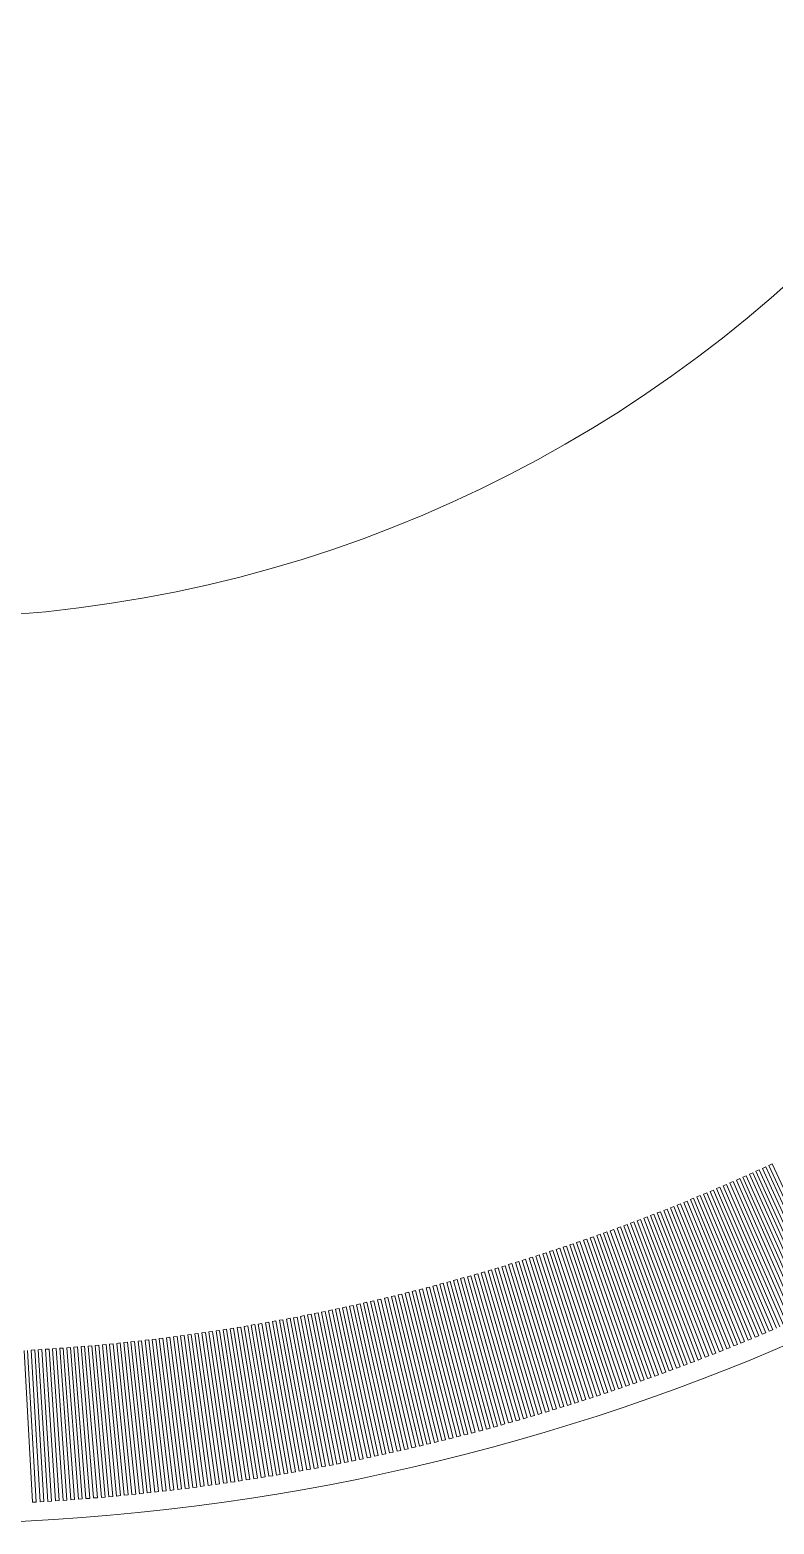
# Model space of a CAD drawing. Header units: millimetres. Extents: x -38 to 38, y -38 to 38.
# Drawn here: x 2.03 to 14.78, y -38 to -12.43 of the extents above; entities that cross this region are included whole.
import ezdxf

# ---------------------------------------------------------------- set-up
doc = ezdxf.new("R2010")
doc.units = ezdxf.units.MM

msp = doc.modelspace()

# ---------------------------------------------------------------- linework, layer by layer
at = {"color": 7, "linetype": 'Continuous', "lineweight": 15}
for p, q in [((14.521, -31.937), (14.465, -31.962)), ((14.465, -31.962), (15.537, -34.331)), ((15.597, -34.304), (14.521, -31.937)), ((14.632, -31.886), (14.576, -31.911)), ((14.576, -31.911), (15.657, -34.276)), ((15.717, -34.249), (14.632, -31.886)), ((14.743, -31.835), (14.688, -31.86)), ((14.688, -31.86), (15.776, -34.221)), ((15.836, -34.194), (14.743, -31.835)), ((13.961, -32.185), (13.905, -32.21)), ((13.905, -32.21), (14.935, -34.597)), ((14.996, -34.571), (13.961, -32.185)), ((14.073, -32.136), (14.017, -32.161)), ((14.017, -32.161), (15.056, -34.544)), ((15.116, -34.518), (14.073, -32.136)), ((14.186, -32.087), (14.129, -32.112)), ((14.129, -32.112), (15.177, -34.492)), ((15.237, -34.465), (14.186, -32.087)), ((14.297, -32.037), (14.241, -32.062)), ((14.241, -32.062), (15.297, -34.438)), ((15.357, -34.412), (14.297, -32.037)), ((14.409, -31.987), (14.353, -32.012)), ((14.353, -32.012), (15.417, -34.385)), ((15.477, -34.358), (14.409, -31.987)), ((13.284, -32.471), (13.227, -32.494)), ((14.269, -34.877), (13.284, -32.471)), ((13.397, -32.424), (13.341, -32.447)), ((13.341, -32.447), (14.329, -34.852)), ((14.39, -34.827), (13.397, -32.424)), ((13.51, -32.377), (13.454, -32.401)), ((13.454, -32.401), (14.451, -34.802)), ((14.512, -34.777), (13.51, -32.377)), ((13.623, -32.33), (13.567, -32.353)), ((13.567, -32.353), (14.572, -34.751)), ((14.633, -34.726), (13.623, -32.33)), ((13.736, -32.282), (13.68, -32.306)), ((13.68, -32.306), (14.694, -34.7)), ((14.754, -34.674), (13.736, -32.282)), ((13.849, -32.234), (13.792, -32.258)), ((13.792, -32.258), (14.815, -34.649)), ((14.875, -34.623), (13.849, -32.234)), ((12.715, -32.697), (12.658, -32.72)), ((12.658, -32.72), (13.596, -35.144)), ((13.658, -35.121), (12.715, -32.697)), ((12.829, -32.653), (12.772, -32.675)), ((12.772, -32.675), (13.719, -35.097)), ((13.78, -35.073), (12.829, -32.653)), ((12.943, -32.608), (12.886, -32.63)), ((12.886, -32.63), (13.841, -35.049)), ((13.903, -35.024), (12.943, -32.608)), ((13.057, -32.563), (13, -32.585)), ((13, -32.585), (13.964, -35)), ((14.025, -34.976), (13.057, -32.563)), ((13.171, -32.517), (13.114, -32.54)), ((13.114, -32.54), (14.086, -34.951)), ((14.147, -34.927), (13.171, -32.517)), ((13.227, -32.494), (14.208, -34.902)), ((12.028, -32.957), (11.97, -32.978)), ((11.97, -32.978), (12.857, -35.422)), ((12.919, -35.399), (12.028, -32.957)), ((12.143, -32.914), (12.085, -32.936)), ((12.085, -32.936), (12.981, -35.376)), ((13.043, -35.354), (12.143, -32.914)), ((12.258, -32.872), (12.2, -32.893)), ((12.2, -32.893), (13.104, -35.331)), ((13.166, -35.308), (12.258, -32.872)), ((12.372, -32.829), (12.315, -32.85)), ((12.315, -32.85), (13.228, -35.285)), ((13.289, -35.262), (12.372, -32.829)), ((12.487, -32.785), (12.43, -32.807)), ((12.43, -32.807), (13.351, -35.239)), ((13.412, -35.215), (12.487, -32.785)), ((12.601, -32.742), (12.544, -32.764)), ((12.544, -32.764), (13.474, -35.192)), ((13.535, -35.168), (12.601, -32.742)), ((11.219, -33.241), (11.161, -33.26)), ((12.05, -35.704), (11.219, -33.241)), ((11.335, -33.201), (11.277, -33.221)), ((11.277, -33.221), (12.113, -35.683)), ((12.175, -35.662), (11.335, -33.201)), ((11.451, -33.161), (11.393, -33.181)), ((11.393, -33.181), (12.237, -35.64)), ((12.299, -35.619), (11.451, -33.161)), ((11.566, -33.121), (11.509, -33.141)), ((11.509, -33.141), (12.362, -35.598)), ((12.424, -35.576), (11.566, -33.121)), ((11.682, -33.081), (11.624, -33.101)), ((11.624, -33.101), (12.486, -35.554)), ((12.548, -35.532), (11.682, -33.081)), ((11.797, -33.04), (11.74, -33.06)), ((11.74, -33.06), (12.61, -35.51)), ((12.672, -35.488), (11.797, -33.04)), ((11.913, -32.998), (11.855, -33.019)), ((11.855, -33.019), (12.734, -35.466)), ((12.796, -35.444), (11.913, -32.998)), ((10.52, -33.468), (10.462, -33.487)), ((10.462, -33.487), (11.237, -35.968)), ((11.3, -35.949), (10.52, -33.468)), ((10.637, -33.431), (10.579, -33.45)), ((10.579, -33.45), (11.363, -35.929)), ((11.425, -35.909), (10.637, -33.431)), ((10.754, -33.394), (10.695, -33.413)), ((10.695, -33.413), (11.488, -35.889)), ((11.551, -35.869), (10.754, -33.394)), ((10.87, -33.356), (10.812, -33.375)), ((10.812, -33.375), (11.613, -35.849)), ((11.676, -35.828), (10.87, -33.356)), ((10.987, -33.318), (10.929, -33.337)), ((10.929, -33.337), (11.738, -35.808)), ((11.801, -35.787), (10.987, -33.318)), ((11.103, -33.28), (11.045, -33.299)), ((11.045, -33.299), (11.863, -35.767)), ((11.926, -35.746), (11.103, -33.28)), ((11.161, -33.26), (11.988, -35.725)), ((9.582, -33.749), (9.523, -33.766)), ((10.292, -36.25), (9.582, -33.749)), ((9.7, -33.715), (9.641, -33.732)), ((9.641, -33.732), (10.355, -36.232)), ((10.418, -36.214), (9.7, -33.715)), ((9.817, -33.681), (9.758, -33.698)), ((9.758, -33.698), (10.482, -36.196)), ((10.545, -36.177), (9.817, -33.681)), ((9.935, -33.647), (9.876, -33.664)), ((9.876, -33.664), (10.608, -36.159)), ((10.671, -36.14), (9.935, -33.647)), ((10.052, -33.612), (9.993, -33.629)), ((9.993, -33.629), (10.734, -36.122)), ((10.797, -36.103), (10.052, -33.612)), ((10.169, -33.577), (10.111, -33.594)), ((10.111, -33.594), (10.86, -36.084)), ((10.923, -36.065), (10.169, -33.577)), ((10.286, -33.541), (10.228, -33.559)), ((10.228, -33.559), (10.986, -36.046)), ((11.049, -36.027), (10.286, -33.541)), ((10.404, -33.505), (10.345, -33.523)), ((10.345, -33.523), (11.112, -36.007)), ((11.175, -35.988), (10.404, -33.505)), ((8.636, -34.003), (8.576, -34.018)), ((9.276, -36.523), (8.636, -34.003)), ((8.754, -33.973), (8.695, -33.988)), ((8.695, -33.988), (9.339, -36.507)), ((9.403, -36.491), (8.754, -33.973)), ((8.873, -33.942), (8.814, -33.958)), ((8.814, -33.958), (9.467, -36.474)), ((9.531, -36.458), (8.873, -33.942)), ((8.991, -33.911), (8.932, -33.927)), ((8.932, -33.927), (9.594, -36.441)), ((9.658, -36.424), (8.991, -33.911)), ((9.11, -33.879), (9.051, -33.895)), ((9.051, -33.895), (9.721, -36.407)), ((9.785, -36.39), (9.11, -33.879)), ((9.228, -33.847), (9.169, -33.864)), ((9.169, -33.864), (9.848, -36.373)), ((9.912, -36.356), (9.228, -33.847)), ((9.346, -33.815), (9.287, -33.831)), ((9.287, -33.831), (9.975, -36.339)), ((10.039, -36.321), (9.346, -33.815)), ((9.464, -33.782), (9.405, -33.799)), ((9.405, -33.799), (10.102, -36.304)), ((10.165, -36.286), (9.464, -33.782)), ((9.523, -33.766), (10.229, -36.268)), ((7.563, -34.258), (7.504, -34.271)), ((8.124, -36.797), (7.563, -34.258)), ((7.683, -34.231), (7.623, -34.245)), ((7.623, -34.245), (8.188, -36.782)), ((8.252, -36.768), (7.683, -34.231)), ((7.802, -34.204), (7.743, -34.218)), ((7.743, -34.218), (8.317, -36.754)), ((8.381, -36.739), (7.802, -34.204)), ((7.922, -34.177), (7.862, -34.191)), ((7.862, -34.191), (8.445, -36.724)), ((8.509, -36.71), (7.922, -34.177)), ((8.041, -34.149), (7.981, -34.163)), ((7.981, -34.163), (8.573, -36.695)), ((8.637, -36.68), (8.041, -34.149)), ((8.16, -34.121), (8.101, -34.135)), ((8.101, -34.135), (8.701, -36.665)), ((8.765, -36.649), (8.16, -34.121)), ((8.279, -34.092), (8.22, -34.106)), ((8.22, -34.106), (8.829, -36.634)), ((8.893, -36.618), (8.279, -34.092)), ((8.398, -34.063), (8.339, -34.077)), ((8.339, -34.077), (8.957, -36.603)), ((9.021, -36.587), (8.398, -34.063)), ((8.517, -34.033), (8.458, -34.048)), ((8.458, -34.048), (9.084, -36.571)), ((9.148, -36.556), (8.517, -34.033)), ((8.576, -34.018), (9.212, -36.539)), ((6.243, -34.523), (6.182, -34.534)), ((6.705, -37.081), (6.243, -34.523)), ((6.363, -34.501), (6.303, -34.512)), ((6.303, -34.512), (6.77, -37.07)), ((6.835, -37.058), (6.363, -34.501)), ((6.484, -34.478), (6.423, -34.49)), ((6.423, -34.49), (6.899, -37.046)), ((6.964, -37.034), (6.484, -34.478)), ((6.604, -34.456), (6.544, -34.467)), ((6.544, -34.467), (7.029, -37.022)), ((7.093, -37.009), (6.604, -34.456)), ((6.724, -34.432), (6.664, -34.444)), ((6.664, -34.444), (7.158, -36.997)), ((7.222, -36.984), (6.724, -34.432)), ((6.844, -34.409), (6.784, -34.421)), ((6.784, -34.421), (7.287, -36.972)), ((7.352, -36.959), (6.844, -34.409)), ((6.964, -34.385), (6.904, -34.397)), ((6.904, -34.397), (7.416, -36.946)), ((7.481, -36.933), (6.964, -34.385)), ((7.084, -34.36), (7.024, -34.372)), ((7.024, -34.372), (7.545, -36.92)), ((7.609, -36.907), (7.084, -34.36)), ((7.204, -34.335), (7.144, -34.348)), ((7.144, -34.348), (7.674, -36.893)), ((7.738, -36.88), (7.204, -34.335)), ((7.324, -34.31), (7.264, -34.323)), ((7.264, -34.323), (7.803, -36.866)), ((7.867, -36.853), (7.324, -34.31)), ((7.444, -34.284), (7.384, -34.297)), ((7.384, -34.297), (7.931, -36.839)), ((7.995, -36.825), (7.444, -34.284)), ((7.504, -34.271), (8.06, -36.811)), ((4.67, -34.771), (4.61, -34.779)), ((4.61, -34.779), (4.951, -37.356)), ((5.016, -37.347), (4.67, -34.771)), ((4.792, -34.754), (4.731, -34.762)), ((4.731, -34.762), (5.082, -37.339)), ((5.147, -37.33), (4.792, -34.754)), ((4.913, -34.737), (4.852, -34.746)), ((4.852, -34.746), (5.212, -37.321)), ((5.277, -37.312), (4.913, -34.737)), ((5.034, -34.72), (4.974, -34.728)), ((4.974, -34.728), (5.342, -37.302)), ((5.407, -37.293), (5.034, -34.72)), ((5.155, -34.702), (5.095, -34.711)), ((5.095, -34.711), (5.472, -37.283)), ((5.537, -37.274), (5.155, -34.702)), ((5.276, -34.684), (5.216, -34.693)), ((5.216, -34.693), (5.602, -37.264)), ((5.667, -37.254), (5.276, -34.684)), ((5.397, -34.665), (5.337, -34.675)), ((5.337, -34.675), (5.732, -37.244)), ((5.797, -37.234), (5.397, -34.665)), ((5.518, -34.646), (5.458, -34.656)), ((5.458, -34.656), (5.862, -37.224)), ((5.927, -37.214), (5.518, -34.646)), ((5.639, -34.627), (5.579, -34.636)), ((5.579, -34.636), (5.992, -37.203)), ((6.057, -37.193), (5.639, -34.627)), ((5.76, -34.607), (5.7, -34.617)), ((5.7, -34.617), (6.122, -37.182)), ((6.187, -37.171), (5.76, -34.607)), ((5.881, -34.586), (5.821, -34.597)), ((5.821, -34.597), (6.252, -37.161)), ((6.317, -37.15), (5.881, -34.586)), ((6.002, -34.566), (5.941, -34.576)), ((5.941, -34.576), (6.382, -37.139)), ((6.446, -37.127), (6.002, -34.566)), ((6.122, -34.545), (6.062, -34.555)), ((6.062, -34.555), (6.511, -37.116)), ((6.576, -37.105), (6.122, -34.545)), ((6.182, -34.534), (6.641, -37.093)), ((14.451, -34.802), (14.512, -34.777)), ((14.572, -34.751), (14.633, -34.726)), ((14.694, -34.7), (14.754, -34.674)), ((1.928, -35.03), (2.071, -37.626)), ((2.136, -37.622), (1.989, -35.026)), ((2.111, -35.019), (2.05, -35.023)), ((2.05, -35.023), (2.202, -37.618)), ((2.268, -37.615), (2.111, -35.019)), ((2.233, -35.012), (2.172, -35.016)), ((2.172, -35.016), (2.333, -37.611)), ((2.399, -37.606), (2.233, -35.012)), ((2.356, -35.004), (2.295, -35.008)), ((2.295, -35.008), (2.465, -37.602)), ((2.53, -37.598), (2.356, -35.004)), ((2.478, -34.995), (2.417, -34.999)), ((2.417, -34.999), (2.596, -37.593)), ((2.661, -37.589), (2.478, -34.995)), ((2.6, -34.986), (2.539, -34.991)), ((2.539, -34.991), (2.727, -37.584)), ((2.793, -37.579), (2.6, -34.986)), ((2.722, -34.977), (2.661, -34.982)), ((2.661, -34.982), (2.858, -37.574)), ((2.924, -37.569), (2.722, -34.977)), ((2.844, -34.967), (2.783, -34.972)), ((2.783, -34.972), (2.989, -37.564)), ((3.055, -37.559), (2.844, -34.967)), ((2.966, -34.957), (2.905, -34.962)), ((2.905, -34.962), (3.12, -37.553)), ((3.186, -37.548), (2.966, -34.957)), ((3.088, -34.947), (3.027, -34.952)), ((3.027, -34.952), (3.252, -37.542)), ((3.317, -37.537), (3.088, -34.947)), ((3.21, -34.936), (3.149, -34.941)), ((3.149, -34.941), (3.383, -37.531)), ((3.448, -37.525), (3.21, -34.936)), ((3.332, -34.924), (3.271, -34.93)), ((3.271, -34.93), (3.514, -37.519)), ((3.579, -37.512), (3.332, -34.924)), ((3.454, -34.912), (3.393, -34.918)), ((3.393, -34.918), (3.644, -37.506)), ((3.71, -37.5), (3.454, -34.912)), ((3.576, -34.9), (3.515, -34.906)), ((3.515, -34.906), (3.775, -37.493)), ((3.841, -37.487), (3.576, -34.9)), ((3.698, -34.887), (3.637, -34.894)), ((3.637, -34.894), (3.906, -37.48)), ((3.972, -37.473), (3.698, -34.887)), ((3.819, -34.874), (3.758, -34.881)), ((3.758, -34.881), (4.037, -37.466)), ((4.102, -37.459), (3.819, -34.874)), ((3.941, -34.861), (3.88, -34.868)), ((3.88, -34.868), (4.168, -37.452)), ((4.233, -37.444), (3.941, -34.861)), ((4.063, -34.847), (4.002, -34.854)), ((4.002, -34.854), (4.298, -37.437)), ((4.364, -37.429), (4.063, -34.847)), ((4.184, -34.832), (4.124, -34.84)), ((4.124, -34.84), (4.429, -37.422)), ((4.494, -37.414), (4.184, -34.832)), ((4.306, -34.818), (4.245, -34.825)), ((4.245, -34.825), (4.56, -37.406)), ((4.625, -37.398), (4.306, -34.818)), ((4.427, -34.802), (4.367, -34.81)), ((4.367, -34.81), (4.69, -37.39)), ((4.756, -37.382), (4.427, -34.802)), ((4.549, -34.787), (4.488, -34.795)), ((4.488, -34.795), (4.821, -37.373)), ((4.886, -37.365), (4.549, -34.787)), ((13.841, -35.049), (13.903, -35.024)), ((13.964, -35), (14.025, -34.976)), ((14.086, -34.951), (14.147, -34.927)), ((14.208, -34.902), (14.269, -34.877)), ((14.329, -34.852), (14.39, -34.827)), ((13.228, -35.285), (13.289, -35.262)), ((13.351, -35.239), (13.412, -35.215)), ((13.474, -35.192), (13.535, -35.168)), ((13.596, -35.144), (13.658, -35.121)), ((13.719, -35.097), (13.78, -35.073)), ((12.486, -35.554), (12.548, -35.532)), ((12.61, -35.51), (12.672, -35.488)), ((12.734, -35.466), (12.796, -35.444)), ((12.857, -35.422), (12.919, -35.399)), ((12.981, -35.376), (13.043, -35.354)), ((13.104, -35.331), (13.166, -35.308)), ((11.738, -35.808), (11.801, -35.787)), ((11.863, -35.767), (11.926, -35.746)), ((11.988, -35.725), (12.05, -35.704)), ((12.113, -35.683), (12.175, -35.662)), ((12.237, -35.64), (12.299, -35.619)), ((12.362, -35.598), (12.424, -35.576)), ((10.986, -36.046), (11.049, -36.027)), ((11.112, -36.007), (11.175, -35.988)), ((11.237, -35.968), (11.3, -35.949)), ((11.363, -35.929), (11.425, -35.909)), ((11.488, -35.889), (11.551, -35.869)), ((11.613, -35.849), (11.676, -35.828)), ((10.102, -36.304), (10.165, -36.286)), ((10.229, -36.268), (10.292, -36.25)), ((10.355, -36.232), (10.418, -36.214)), ((10.482, -36.196), (10.545, -36.177)), ((10.608, -36.159), (10.671, -36.14)), ((10.734, -36.122), (10.797, -36.103)), ((10.86, -36.084), (10.923, -36.065)), ((9.084, -36.571), (9.148, -36.556)), ((9.212, -36.539), (9.276, -36.523)), ((9.339, -36.507), (9.403, -36.491)), ((9.467, -36.474), (9.531, -36.458)), ((9.594, -36.441), (9.658, -36.424)), ((9.721, -36.407), (9.785, -36.39)), ((9.848, -36.373), (9.912, -36.356)), ((9.975, -36.339), (10.039, -36.321)), ((7.931, -36.839), (7.995, -36.825)), ((8.06, -36.811), (8.124, -36.797)), ((8.188, -36.782), (8.252, -36.768)), ((8.317, -36.754), (8.381, -36.739)), ((8.445, -36.724), (8.509, -36.71)), ((8.573, -36.695), (8.637, -36.68)), ((8.701, -36.665), (8.765, -36.649)), ((8.829, -36.634), (8.893, -36.618)), ((8.957, -36.603), (9.021, -36.587)), ((6.641, -37.093), (6.705, -37.081)), ((6.77, -37.07), (6.835, -37.058)), ((6.899, -37.046), (6.964, -37.034)), ((7.029, -37.022), (7.093, -37.009)), ((7.158, -36.997), (7.222, -36.984)), ((7.287, -36.972), (7.352, -36.959)), ((7.416, -36.946), (7.481, -36.933)), ((7.545, -36.92), (7.609, -36.907)), ((7.674, -36.893), (7.738, -36.88)), ((7.803, -36.866), (7.867, -36.853)), ((5.082, -37.339), (5.147, -37.33)), ((5.212, -37.321), (5.277, -37.312)), ((5.342, -37.302), (5.407, -37.293)), ((5.472, -37.283), (5.537, -37.274)), ((5.602, -37.264), (5.667, -37.254)), ((5.732, -37.244), (5.797, -37.234)), ((5.862, -37.224), (5.927, -37.214)), ((5.992, -37.203), (6.057, -37.193)), ((6.122, -37.182), (6.187, -37.171)), ((6.252, -37.161), (6.317, -37.15)), ((6.382, -37.139), (6.446, -37.127)), ((6.511, -37.116), (6.576, -37.105)), ((2.596, -37.593), (2.661, -37.589)), ((2.727, -37.584), (2.793, -37.579)), ((2.858, -37.574), (2.924, -37.569)), ((2.989, -37.564), (3.055, -37.559)), ((3.12, -37.553), (3.186, -37.548)), ((3.252, -37.542), (3.317, -37.537)), ((3.383, -37.531), (3.448, -37.525)), ((3.514, -37.519), (3.579, -37.512)), ((3.644, -37.506), (3.71, -37.5)), ((3.775, -37.493), (3.841, -37.487)), ((3.906, -37.48), (3.972, -37.473)), ((4.037, -37.466), (4.102, -37.459)), ((4.168, -37.452), (4.233, -37.444)), ((4.298, -37.437), (4.364, -37.429)), ((4.429, -37.422), (4.494, -37.414)), ((4.56, -37.406), (4.625, -37.398)), ((4.69, -37.39), (4.756, -37.382)), ((4.821, -37.373), (4.886, -37.365)), ((4.951, -37.356), (5.016, -37.347)), ((2.071, -37.626), (2.136, -37.622)), ((2.202, -37.618), (2.268, -37.615)), ((2.333, -37.611), (2.399, -37.606)), ((2.465, -37.602), (2.53, -37.598))]:
    msp.add_line(p, q, dxfattribs=at)
for radius in [38, 22.5]:
    msp.add_circle((0, 0), radius, dxfattribs=at)

doc.saveas('drawing.dxf')
